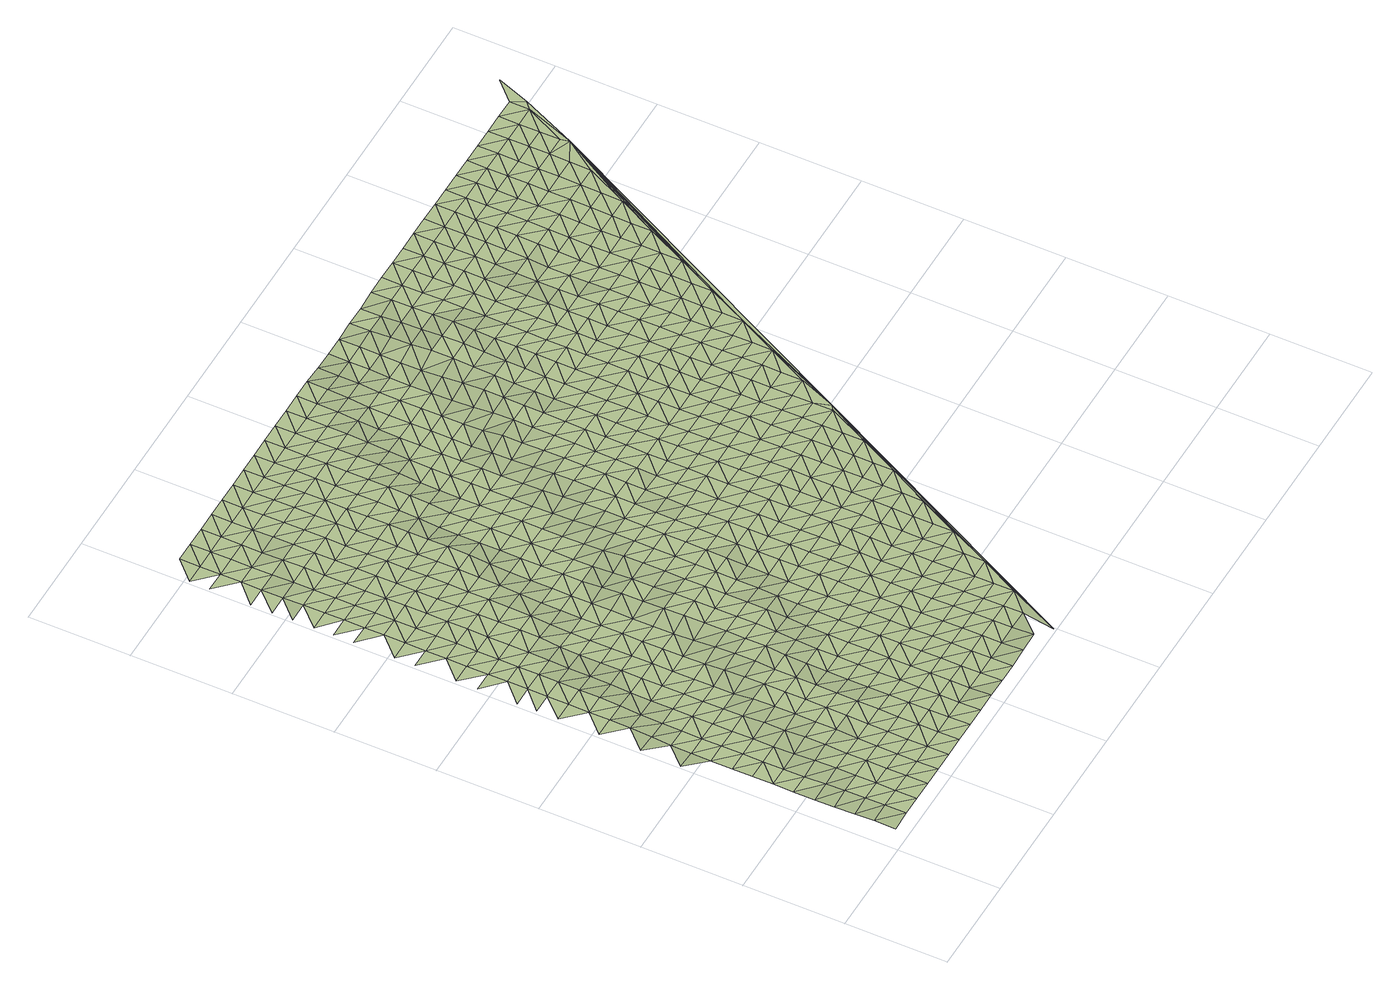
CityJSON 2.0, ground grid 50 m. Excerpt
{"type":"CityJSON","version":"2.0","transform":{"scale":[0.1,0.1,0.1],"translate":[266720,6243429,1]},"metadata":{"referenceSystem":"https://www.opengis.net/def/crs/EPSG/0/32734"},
"CityObjects":{
"terrain1":{"type":"TINRelief","geometry":[{"type":"CompositeSurface","lod":"1","boundaries":[[[0,1,2]],[[3,1,4]],[[4,1,0]],[[5,3,6]],[[4,6,3]],[[7,8,5]],[[9,4,0]],[[6,7,5]],[[10,8,11]],[[12,6,4]],[[7,11,8]],[[12,4,9]],[[13,14,10]],[[15,7,6]],[[11,13,10]],[[12,15,6]],[[16,11,7]],[[17,14,18]],[[13,19,14]],[[9,20,12]],[[7,15,16]],[[21,17,18]],[[18,14,19]],[[22,23,24]],[[25,13,11]],[[26,15,12]],[[11,16,25]],[[22,24,27]],[[21,28,23]],[[12,20,26]],[[19,13,29]],[[28,21,18]],[[29,13,25]],[[16,15,30]],[[24,23,31]],[[32,27,33]],[[15,26,34]],[[31,23,28]],[[16,30,25]],[[35,18,19]],[[32,33,36]],[[29,37,19]],[[30,15,34]],[[24,38,27]],[[26,20,39]],[[18,35,28]],[[35,19,37]],[[38,24,31]],[[25,40,29]],[[33,27,41]],[[42,34,26]],[[40,25,30]],[[43,36,44]],[[45,31,28]],[[41,27,38]],[[39,42,26]],[[46,37,29]],[[43,44,47]],[[45,28,35]],[[33,48,36]],[[30,34,49]],[[29,40,46]],[[50,38,31]],[[33,41,48]],[[42,49,34]],[[45,50,31]],[[51,40,30]],[[36,52,44]],[[35,37,53]],[[54,55,47]],[[37,46,56]],[[42,39,57]],[[36,48,52]],[[49,51,30]],[[41,38,58]],[[53,45,35]],[[53,37,56]],[[59,55,54]],[[50,60,38]],[[46,40,61]],[[44,62,47]],[[41,58,48]],[[49,42,63]],[[51,61,40]],[[38,60,58]],[[62,44,52]],[[64,59,65]],[[57,63,42]],[[66,56,46]],[[67,50,45]],[[45,53,68]],[[69,52,48]],[[70,54,47]],[[71,51,49]],[[61,66,46]],[[47,62,72]],[[50,67,60]],[[48,58,69]],[[73,74,65]],[[45,68,67]],[[71,49,63]],[[53,56,75]],[[47,72,70]],[[76,61,51]],[[77,59,54]],[[66,75,56]],[[62,52,78]],[[60,79,58]],[[80,63,57]],[[69,81,52]],[[51,71,76]],[[82,68,53]],[[83,84,73]],[[77,54,70]],[[60,67,79]],[[72,62,78]],[[85,65,59]],[[78,52,81]],[[75,82,53]],[[58,86,69]],[[66,61,87]],[[61,76,88]],[[67,68,89]],[[71,63,90]],[[91,83,92]],[[86,58,79]],[[59,77,85]],[[80,93,63]],[[94,73,65]],[[72,95,70]],[[61,88,87]],[[82,89,68]],[[96,81,69]],[[97,75,66]],[[71,90,76]],[[98,91,92]],[[95,72,78]],[[90,63,93]],[[83,73,94]],[[79,67,99]],[[69,86,96]],[[94,65,85]],[[75,97,82]],[[70,100,77]],[[66,87,97]],[[89,99,67]],[[88,76,101]],[[100,70,95]],[[102,92,83]],[[103,78,81]],[[104,86,79]],[[93,80,105]],[[81,96,106]],[[107,98,108]],[[90,101,76]],[[77,109,85]],[[83,94,102]],[[99,104,79]],[[89,82,110]],[[106,103,81]],[[82,97,111]],[[109,77,100]],[[96,86,112]],[[92,113,98]],[[114,95,78]],[[115,87,88]],[[101,116,88]],[[117,108,118]],[[85,119,94]],[[120,90,93]],[[102,113,92]],[[104,112,86]],[[82,111,110]],[[105,121,93]],[[95,114,100]],[[87,115,97]],[[122,99,89]],[[88,116,115]],[[78,103,114]],[[117,118,123]],[[119,85,109]],[[124,106,96]],[[108,98,125]],[[120,93,121]],[[126,102,94]],[[127,101,90]],[[99,122,104]],[[112,124,96]],[[113,125,98]],[[89,110,122]],[[111,97,128]],[[126,94,119]],[[129,118,108]],[[101,127,116]],[[109,100,130]],[[100,114,131]],[[132,123,133]],[[90,120,127]],[[128,97,115]],[[103,106,134]],[[135,121,105]],[[124,136,106]],[[125,129,108]],[[102,137,113]],[[112,104,138]],[[102,126,139]],[[100,131,130]],[[104,122,140]],[[141,115,116]],[[103,134,114]],[[142,119,109]],[[111,143,110]],[[144,133,145]],[[134,106,136]],[[111,128,146]],[[123,118,147]],[[102,139,137]],[[116,127,141]],[[129,148,118]],[[104,140,138]],[[149,124,112]],[[150,125,113]],[[119,142,126]],[[110,143,122]],[[120,121,151]],[[111,146,143]],[[109,130,142]],[[121,135,152]],[[131,114,153]],[[115,154,128]],[[123,147,133]],[[155,145,156]],[[118,148,147]],[[124,149,136]],[[120,151,127]],[[113,137,150]],[[112,138,149]],[[115,141,154]],[[153,114,134]],[[152,151,121]],[[157,129,125]],[[140,122,158]],[[155,156,159]],[[126,160,139]],[[133,161,145]],[[162,146,128]],[[131,163,130]],[[126,142,164]],[[158,122,143]],[[129,157,148]],[[127,165,141]],[[125,150,157]],[[163,131,153]],[[161,133,147]],[[128,154,162]],[[137,139,160]],[[166,134,136]],[[140,167,138]],[[168,152,135]],[[126,164,160]],[[169,159,170]],[[136,149,171]],[[165,127,151]],[[156,145,172]],[[130,173,142]],[[167,140,158]],[[154,141,174]],[[143,146,175]],[[172,145,161]],[[166,136,171]],[[162,176,146]],[[173,130,163]],[[138,177,149]],[[178,153,134]],[[147,148,179]],[[174,141,165]],[[148,157,180]],[[181,170,182]],[[156,183,159]],[[150,137,184]],[[164,142,185]],[[186,151,152]],[[137,160,187]],[[146,176,175]],[[177,138,167]],[[168,188,152]],[[162,154,189]],[[190,158,143]],[[183,156,172]],[[148,180,179]],[[134,166,178]],[[185,142,173]],[[171,149,191]],[[150,184,157]],[[192,163,153]],[[193,161,147]],[[137,187,184]],[[189,154,174]],[[194,195,182]],[[186,152,188]],[[159,196,170]],[[197,165,151]],[[191,149,177]],[[143,175,190]],[[198,160,164]],[[161,193,172]],[[199,176,162]],[[163,192,173]],[[200,167,158]],[[196,159,183]],[[164,185,201]],[[192,153,178]],[[147,179,193]],[[202,180,157]],[[165,197,174]],[[162,189,199]],[[151,186,197]],[[198,187,160]],[[170,203,182]],[[166,171,204]],[[167,200,177]],[[188,168,205]],[[164,201,198]],[[171,191,206]],[[202,157,184]],[[207,194,208]],[[200,158,190]],[[209,183,172]],[[185,173,210]],[[203,170,196]],[[166,204,178]],[[175,176,211]],[[209,172,193]],[[204,171,206]],[[176,199,212]],[[210,173,192]],[[191,177,213]],[[214,189,174]],[[215,179,180]],[[182,216,194]],[[174,197,217]],[[202,218,180]],[[208,219,220]],[[221,196,183]],[[222,184,187]],[[223,201,185]],[[175,211,190]],[[186,188,224]],[[225,187,198]],[[213,177,200]],[[176,212,211]],[[182,203,216]],[[205,226,188]],[[178,227,192]],[[189,214,199]],[[179,215,193]],[[183,209,221]],[[174,217,214]],[[180,218,215]],[[210,223,185]],[[220,219,228]],[[229,206,191]],[[184,222,202]],[[186,224,197]],[[230,208,194]],[[187,225,222]],[[227,178,204]],[[224,188,226]],[[198,201,231]],[[190,232,200]],[[213,229,191]],[[230,194,216]],[[203,196,233]],[[212,199,234]],[[235,210,192]],[[196,221,236]],[[201,223,231]],[[232,190,211]],[[209,193,237]],[[218,202,238]],[[239,217,197]],[[235,192,227]],[[215,240,193]],[[214,234,199]],[[241,204,206]],[[200,242,213]],[[208,243,219]],[[244,226,205]],[[196,236,233]],[[229,245,206]],[[202,222,238]],[[239,197,224]],[[208,230,246]],[[209,237,221]],[[247,225,198]],[[248,216,203]],[[198,231,249]],[[237,193,240]],[[200,232,242]],[[218,250,215]],[[211,212,251]],[[210,252,223]],[[241,206,245]],[[234,253,212]],[[208,246,243]],[[210,235,254]],[[255,229,213]],[[225,247,222]],[[217,256,214]],[[257,227,204]],[[219,258,228]],[[216,248,230]],[[198,249,247]],[[239,259,217]],[[250,218,238]],[[203,233,248]],[[236,221,260]],[[211,251,232]],[[261,224,226]],[[255,213,242]],[[212,253,251]],[[210,254,252]],[[244,262,226]],[[231,223,263]],[[227,257,235]],[[264,240,215]],[[237,260,221]],[[217,259,256]],[[204,241,257]],[[219,243,258]],[[265,245,229]],[[238,222,266]],[[267,234,214]],[[224,261,239]],[[215,250,264]],[[261,226,262]],[[249,231,263]],[[230,268,246]],[[269,242,232]],[[229,255,265]],[[222,247,266]],[[263,223,252]],[[230,248,270]],[[236,271,233]],[[234,267,253]],[[260,272,236]],[[214,256,267]],[[232,251,269]],[[273,237,240]],[[259,239,274]],[[243,246,268]],[[235,275,254]],[[235,257,276]],[[240,264,277]],[[230,270,268]],[[249,278,247]],[[250,238,279]],[[233,271,248]],[[241,245,280]],[[244,281,262]],[[236,272,271]],[[245,265,282]],[[266,283,238]],[[239,261,274]],[[237,273,260]],[[255,242,284]],[[285,251,253]],[[252,254,275]],[[278,249,263]],[[273,240,277]],[[235,276,275]],[[269,286,242]],[[287,256,259]],[[241,280,257]],[[250,279,264]],[[279,238,283]],[[280,245,282]],[[253,267,285]],[[255,284,265]],[[288,266,247]],[[258,243,289]],[[290,270,248]],[[259,274,287]],[[284,242,286]],[[243,268,291]],[[292,272,260]],[[251,293,269]],[[261,262,294]],[[288,247,278]],[[290,248,271]],[[262,281,295]],[[296,263,252]],[[297,276,257]],[[267,256,298]],[[277,264,299]],[[260,273,292]],[[252,275,300]],[[293,251,285]],[[243,291,289]],[[282,265,301]],[[261,294,274]],[[298,256,287]],[[297,257,280]],[[279,299,264]],[[294,262,295]],[[266,302,283]],[[268,270,303]],[[304,286,269]],[[284,301,265]],[[296,252,300]],[[266,288,305]],[[290,306,270]],[[307,278,263]],[[271,272,308]],[[277,309,273]],[[267,310,285]],[[272,292,311]],[[269,293,304]],[[274,312,287]],[[303,291,268]],[[275,276,313]],[[266,305,302]],[[297,314,276]],[[299,309,277]],[[298,310,267]],[[270,306,303]],[[278,307,288]],[[315,279,283]],[[271,308,290]],[[316,280,282]],[[317,295,281]],[[263,296,307]],[[272,311,308]],[[301,318,282]],[[312,274,294]],[[273,319,292]],[[320,284,286]],[[321,293,285]],[[313,300,275]],[[276,314,313]],[[286,304,322]],[[298,287,323]],[[280,316,297]],[[309,319,273]],[[315,283,302]],[[316,282,318]],[[310,321,285]],[[284,320,301]],[[289,291,324]],[[325,299,279]],[[306,290,326]],[[323,287,312]],[[320,286,322]],[[327,291,303]],[[311,292,328]],[[288,329,305]],[[304,293,330]],[[294,295,331]],[[288,307,332]],[[290,308,326]],[[333,295,317]],[[296,300,334]],[[314,297,335]],[[299,325,309]],[[319,328,292]],[[279,315,325]],[[321,330,293]],[[336,300,313]],[[291,327,324]],[[337,318,301]],[[302,305,329]],[[338,310,298]],[[312,294,331]],[[303,306,339]],[[288,332,329]],[[298,323,340]],[[297,316,335]],[[331,295,333]],[[296,334,307]],[[341,322,304]],[[301,320,337]],[[334,300,336]],[[306,326,339]],[[308,311,342]],[[310,338,321]],[[313,314,343]],[[328,344,311]],[[298,340,338]],[[330,341,304]],[[319,309,345]],[[312,346,323]],[[314,335,343]],[[309,325,347]],[[348,332,307]],[[315,302,349]],[[308,342,326]],[[316,318,350]],[[320,322,351]],[[352,327,303]],[[311,344,342]],[[302,329,353]],[[318,337,354]],[[331,346,312]],[[303,339,355]],[[356,330,321]],[[357,333,317]],[[348,307,334]],[[309,347,345]],[[341,351,322]],[[358,328,319]],[[340,323,359]],[[316,350,335]],[[315,349,325]],[[360,336,313]],[[349,302,353]],[[350,318,354]],[[356,321,338]],[[303,355,352]],[[313,343,361]],[[337,320,362]],[[324,327,363]],[[326,364,339]],[[346,359,323]],[[328,358,344]],[[329,332,365]],[[366,341,330]],[[367,331,333]],[[319,345,358]],[[348,368,332]],[[351,362,320]],[[342,364,326]],[[313,361,360]],[[369,334,336]],[[335,370,343]],[[371,347,325]],[[356,366,330]],[[327,352,363]],[[372,354,337]],[[365,353,329]],[[338,340,373]],[[331,367,346]],[[355,339,374]],[[332,368,365]],[[359,375,340]],[[370,335,350]],[[371,325,349]],[[367,333,357]],[[334,369,348]],[[362,372,337]],[[369,336,360]],[[364,374,339]],[[342,344,376]],[[373,356,338]],[[361,343,377]],[[341,378,351]],[[344,358,379]],[[340,375,373]],[[366,380,341]],[[381,345,347]],[[382,359,346]],[[355,383,352]],[[371,384,347]],[[377,343,370]],[[368,348,385]],[[386,349,353]],[[387,350,354]],[[378,362,351]],[[344,379,376]],[[372,388,354]],[[389,353,365]],[[382,346,367]],[[374,383,355]],[[357,390,391]],[[341,380,378]],[[345,381,358]],[[392,364,342]],[[361,393,360]],[[348,369,385]],[[347,384,381]],[[394,375,359]],[[349,386,371]],[[395,366,356]],[[386,353,389]],[[387,354,388]],[[356,373,396]],[[393,361,377]],[[365,368,397]],[[398,370,350]],[[363,352,399]],[[364,392,374]],[[382,394,359]],[[342,376,392]],[[383,400,352]],[[379,358,401]],[[372,362,402]],[[360,403,369]],[[366,395,380]],[[367,357,391]],[[368,385,397]],[[362,378,404]],[[356,396,395]],[[370,398,377]],[[375,405,373]],[[384,371,406]],[[401,358,381]],[[350,387,398]],[[403,360,393]],[[352,400,399]],[[391,382,367]],[[407,383,374]],[[362,404,402]],[[394,405,375]],[[371,386,406]],[[369,408,385]],[[409,376,379]],[[372,410,388]],[[411,389,365]],[[378,380,412]],[[365,397,413]],[[407,374,392]],[[414,381,384]],[[415,396,373]],[[409,379,401]],[[408,369,403]],[[412,380,395]],[[386,389,411]],[[394,382,416]],[[417,400,383]],[[393,377,418]],[[372,402,410]],[[365,413,411]],[[377,398,419]],[[384,406,414]],[[405,415,373]],[[385,420,397]],[[376,421,392]],[[391,390,422]],[[387,388,423]],[[424,404,378]],[[391,416,382]],[[383,407,417]],[[395,396,425]],[[393,418,403]],[[420,385,408]],[[409,421,376]],[[377,419,418]],[[378,412,424]],[[426,401,381]],[[427,405,394]],[[387,423,398]],[[406,386,428]],[[381,414,429]],[[423,388,410]],[[415,425,396]],[[413,397,430]],[[400,431,399]],[[416,427,394]],[[386,411,428]],[[400,417,432]],[[404,433,402]],[[434,408,403]],[[407,392,435]],[[381,429,426]],[[430,397,420]],[[424,436,404]],[[421,437,392]],[[438,409,401]],[[419,398,439]],[[440,415,405]],[[414,406,441]],[[412,395,442]],[[425,443,395]],[[434,403,418]],[[400,432,431]],[[410,402,433]],[[413,444,411]],[[407,435,417]],[[404,436,433]],[[427,440,405]],[[439,398,423]],[[428,441,406]],[[435,392,437]],[[409,438,421]],[[445,420,408]],[[442,424,412]],[[438,401,426]],[[413,430,444]],[[442,395,443]],[[446,429,414]],[[422,416,391]],[[419,447,418]],[[434,445,408]],[[428,411,448]],[[415,449,425]],[[432,417,450]],[[447,419,439]],[[441,446,414]],[[440,451,415]],[[452,430,420]],[[416,422,427]],[[453,437,421]],[[454,423,410]],[[455,436,424]],[[410,433,456]],[[448,411,444]],[[435,450,417]],[[426,429,457]],[[449,443,425]],[[418,458,434]],[[420,445,452]],[[421,438,453]],[[415,451,449]],[[455,424,442]],[[459,441,428]],[[446,457,429]],[[454,410,456]],[[458,418,447]],[[460,433,436]],[[461,440,427]],[[462,444,430]],[[463,439,423]],[[431,432,464]],[[428,448,459]],[[450,465,432]],[[438,426,466]],[[467,445,434]],[[468,435,437]],[[430,452,462]],[[460,436,455]],[[437,453,469]],[[447,439,463]],[[440,461,451]],[[470,442,443]],[[457,466,426]],[[427,422,461]],[[423,454,463]],[[443,449,471]],[[434,458,467]],[[432,465,464]],[[472,456,433]],[[446,441,473]],[[435,468,450]],[[441,459,474]],[[468,437,469]],[[453,438,475]],[[448,444,476]],[[472,433,460]],[[444,462,477]],[[470,443,471]],[[452,445,478]],[[449,451,479]],[[480,458,447]],[[481,455,442]],[[466,475,438]],[[445,467,482]],[[441,474,473]],[[446,483,457]],[[448,476,459]],[[484,465,450]],[[444,477,476]],[[463,480,447]],[[451,461,479]],[[452,478,462]],[[485,469,453]],[[454,456,486]],[[482,478,445]],[[472,487,456]],[[450,468,484]],[[481,442,470]],[[488,460,455]],[[489,471,449]],[[467,458,490]],[[475,485,453]],[[446,473,483]],[[491,466,457]],[[454,486,463]],[[474,459,492]],[[486,456,487]],[[449,479,489]],[[480,490,458]],[[460,488,472]],[[477,462,493]],[[465,494,464]],[[468,469,495]],[[476,492,459]],[[488,455,481]],[[465,484,496]],[[497,482,467]],[[422,498,461]],[[457,483,491]],[[478,493,462]],[[485,495,469]],[[499,475,466]],[[500,480,463]],[[470,471,501]],[[489,502,471]],[[490,497,467]],[[465,496,494]],[[487,472,503]],[[474,504,473]],[[479,461,498]],[[484,468,505]],[[500,463,486]],[[492,506,474]],[[475,499,485]],[[507,476,477]],[[470,501,481]],[[466,491,499]],[[472,488,503]],[[493,508,477]],[[501,471,502]],[[495,505,468]],[[509,478,482]],[[483,473,504]],[[498,489,479]],[[480,510,490]],[[497,511,482]],[[474,506,504]],[[476,507,492]],[[512,496,484]],[[477,508,507]],[[510,480,500]],[[513,495,485]],[[486,487,514]],[[481,515,488]],[[509,482,511]],[[487,503,516]],[[505,512,484]],[[517,493,478]],[[518,497,490]],[[513,485,499]],[[515,481,501]],[[491,483,519]],[[500,486,514]],[[520,506,492]],[[521,502,489]],[[483,504,522]],[[514,487,516]],[[489,498,523]],[[518,490,510]],[[488,524,503]],[[493,517,508]],[[525,422,390]],[[494,496,526]],[[495,527,505]],[[478,509,517]],[[492,507,520]],[[512,528,496]],[[422,529,498]],[[491,519,499]],[[530,511,497]],[[483,522,519]],[[524,488,515]],[[489,523,521]],[[527,495,513]],[[500,531,510]],[[532,501,502]],[[497,518,530]],[[496,528,526]],[[516,503,533]],[[507,508,534]],[[506,535,504]],[[536,512,505]],[[514,531,500]],[[506,520,537]],[[533,503,524]],[[517,534,508]],[[532,502,521]],[[536,505,527]],[[509,511,538]],[[539,513,499]],[[535,522,504]],[[540,515,501]],[[519,541,499]],[[511,530,542]],[[506,537,535]],[[520,507,543]],[[544,528,512]],[[518,510,545]],[[531,546,510]],[[509,538,517]],[[547,514,516]],[[513,539,527]],[[515,540,524]],[[523,498,529]],[[538,511,542]],[[539,499,541]],[[548,516,533]],[[534,543,507]],[[512,536,544]],[[501,532,540]],[[518,545,530]],[[545,510,546]],[[549,519,522]],[[514,547,531]],[[550,537,520]],[[529,521,523]],[[551,522,535]],[[547,516,548]],[[552,534,517]],[[528,553,526]],[[543,550,520]],[[528,544,554]],[[555,533,524]],[[542,530,556]],[[536,527,557]],[[522,551,549]],[[552,517,538]],[[524,540,558]],[[539,559,527]],[[560,541,519]],[[561,546,531]],[[532,521,562]],[[545,556,530]],[[528,554,553]],[[534,563,543]],[[535,537,564]],[[536,557,544]],[[524,558,555]],[[531,547,561]],[[550,565,537]],[[557,527,559]],[[566,548,533]],[[532,562,540]],[[519,549,560]],[[563,534,552]],[[562,521,529]],[[538,542,567]],[[539,541,568]],[[556,569,542]],[[537,565,564]],[[570,551,535]],[[571,550,543]],[[572,545,546]],[[554,544,573]],[[533,555,566]],[[546,561,574]],[[552,538,567]],[[568,559,539]],[[547,548,575]],[[576,558,540]],[[567,542,569]],[[568,541,560]],[[571,543,563]],[[557,573,544]],[[545,572,556]],[[535,564,570]],[[572,546,574]],[[576,540,562]],[[577,549,551]],[[547,575,561]],[[578,565,550]],[[575,548,566]],[[552,579,563]],[[553,554,580]],[[550,571,578]],[[573,581,554]],[[555,558,582]],[[583,569,556]],[[584,557,559]],[[551,570,577]],[[567,579,552]],[[585,558,576]],[[586,559,568]],[[587,560,549]],[[574,561,588]],[[556,572,583]],[[554,581,580]],[[555,582,566]],[[422,525,529]],[[565,589,564]],[[590,562,529]],[[557,584,573]],[[558,585,582]],[[575,588,561]],[[565,578,591]],[[584,559,586]],[[571,563,592]],[[549,577,587]],[[579,593,563]],[[594,567,569]],[[595,568,560]],[[564,589,570]],[[574,596,572]],[[562,590,576]],[[569,583,597]],[[565,591,589]],[[571,592,578]],[[598,581,573]],[[592,563,593]],[[588,596,574]],[[567,594,579]],[[599,575,566]],[[594,569,597]],[[587,595,560]],[[582,600,566]],[[573,584,598]],[[570,601,577]],[[602,585,576]],[[603,586,568]],[[572,604,583]],[[575,599,588]],[[591,578,605]],[[589,601,570]],[[599,566,600]],[[596,604,572]],[[606,593,579]],[[607,580,581]],[[584,586,603]],[[592,605,578]],[[568,595,603]],[[576,590,602]],[[581,598,608]],[[577,609,587]],[[610,582,585]],[[597,583,611]],[[579,594,606]],[[612,596,588]],[[601,609,577]],[[604,611,583]],[[581,608,607]],[[589,591,613]],[[598,584,614]],[[585,602,610]],[[612,588,599]],[[605,615,591]],[[597,616,594]],[[617,592,593]],[[618,600,582]],[[593,606,619]],[[614,584,603]],[[595,587,620]],[[621,604,596]],[[609,622,587]],[[611,616,597]],[[591,615,613]],[[589,623,601]],[[592,617,605]],[[624,608,598]],[[582,610,618]],[[617,593,619]],[[612,621,596]],[[594,625,606]],[[595,620,603]],[[599,600,626]],[[620,587,622]],[[614,624,598]],[[627,611,604]],[[616,625,594]],[[589,613,623]],[[609,601,628]],[[590,629,602]],[[630,615,605]],[[626,612,599]],[[590,529,525]],[[631,607,608]],[[626,600,618]],[[604,621,627]],[[619,606,632]],[[614,603,633]],[[605,617,630]],[[608,624,631]],[[629,610,602]],[[634,616,611]],[[601,623,628]],[[625,632,606]],[[633,603,620]],[[609,635,622]],[[636,621,612]],[[611,627,634]],[[619,637,617]],[[615,638,613]],[[639,624,614]],[[612,626,636]],[[615,630,640]],[[607,631,641]],[[625,616,642]],[[643,618,610]],[[609,628,635]],[[632,637,619]],[[639,614,633]],[[644,620,622]],[[623,613,638]],[[642,616,634]],[[615,640,638]],[[617,645,630]],[[627,621,646]],[[610,629,643]],[[621,636,647]],[[626,618,648]],[[631,624,649]],[[644,622,635]],[[637,645,617]],[[650,624,639]],[[632,625,651]],[[652,633,620]],[[627,646,634]],[[642,653,625]],[[646,621,647]],[[623,654,628]],[[626,648,636]],[[640,630,655]],[[631,649,641]],[[623,638,656]],[[648,618,643]],[[649,624,650]],[[525,629,590]],[[625,653,651]],[[645,655,630]],[[620,644,652]],[[635,628,654]],[[657,637,632]],[[634,658,642]],[[659,639,633]],[[623,656,654]],[[647,636,660]],[[658,634,646]],[[637,657,645]],[[640,661,638]],[[632,651,657]],[[648,660,636]],[[655,662,640]],[[652,659,633]],[[649,663,641]],[[664,653,642]],[[665,650,639]],[[644,635,666]],[[629,667,643]],[[661,656,638]],[[647,668,646]],[[635,654,669]],[[642,658,664]],[[640,662,661]],[[670,655,645]],[[660,668,647]],[[639,659,665]],[[644,666,652]],[[667,648,643]],[[671,649,650]],[[666,635,669]],[[670,645,657]],[[653,672,651]],[[658,646,673]],[[653,664,674]],[[675,654,656]],[[648,667,660]],[[676,662,655]],[[677,656,661]],[[671,650,665]],[[668,673,646]],[[651,672,657]],[[678,663,649]],[[653,674,672]],[[667,629,525]],[[655,670,676]],[[675,669,654]],[[658,679,664]],[[659,652,680]],[[656,677,675]],[[666,681,652]],[[682,668,660]],[[673,679,658]],[[649,671,678]],[[661,662,683]],[[659,680,665]],[[682,660,667]],[[662,676,684]],[[680,652,681]],[[674,664,685]],[[670,657,686]],[[672,687,657]],[[688,666,669]],[[689,673,668]],[[690,669,675]],[[679,685,664]],[[662,684,683]],[[691,677,661]],[[670,686,676]],[[686,657,687]],[[682,689,668]],[[525,682,667]],[[671,665,692]],[[688,669,690]],[[680,693,665]],[[672,674,694]],[[695,681,666]],[[685,696,674]],[[661,683,691]],[[677,697,675]],[[684,676,698]],[[699,679,673]],[[671,692,678]],[[692,665,693]],[[689,700,673]],[[674,696,694]],[[686,698,676]],[[666,688,695]],[[701,687,672]],[[702,680,681]],[[677,691,697]],[[673,700,699]],[[703,690,675]],[[704,685,679]],[[705,682,525]],[[689,682,705]],[[683,684,706]],[[672,694,701]],[[698,707,684]],[[708,678,692]],[[702,681,695]],[[685,704,696]],[[709,686,687]],[[710,693,680]],[[675,697,703]],[[679,699,704]],[[711,688,690]],[[683,706,691]],[[705,700,689]],[[684,707,706]],[[686,709,698]],[[709,687,701]],[[680,702,710]],[[692,693,712]],[[711,690,703]],[[691,713,697]],[[694,696,714]],[[715,695,688]],[[696,704,716]],[[717,707,698]],[[699,700,718]],[[708,692,712]],[[706,713,691]],[[712,693,710]],[[700,705,719]],[[696,716,714]],[[698,709,717]],[[688,711,715]],[[703,697,720]],[[721,701,694]],[[699,718,704]],[[722,702,695]],[[700,719,718]],[[525,723,705]],[[720,697,713]],[[709,701,721]],[[706,707,724]],[[694,714,721]],[[707,717,725]],[[712,726,708]],[[722,695,715]],[[727,716,704]],[[703,728,711]],[[729,710,702]],[[706,724,713]],[[720,728,703]],[[727,704,718]],[[707,725,724]],[[717,709,730]],[[702,722,729]],[[715,711,731]],[[719,705,723]],[[732,712,710]],[[730,709,721]],[[720,713,733]],[[734,714,716]],[[727,735,716]],[[728,731,711]],[[736,725,717]],[[723,718,719]],[[712,732,726]],[[733,713,724]],[[729,732,710]],[[714,734,721]],[[722,715,737]],[[716,735,734]],[[730,736,717]],[[738,728,720]],[[718,723,727]],[[731,737,715]],[[738,720,733]],[[739,723,525]],[[730,721,740]],[[724,725,741]],[[729,722,742]],[[736,743,725]],[[726,732,744]],[[735,727,745]],[[746,731,728]],[[740,721,734]],[[737,742,722]],[[728,738,746]],[[727,723,745]],[[725,743,741]],[[747,733,724]],[[748,734,735]],[[730,749,736]],[[732,729,750]],[[730,740,751]],[[742,752,729]],[[731,753,737]],[[735,745,748]],[[731,746,754]],[[724,741,747]],[[738,733,755]],[[749,743,736]],[[732,750,744]],[[730,751,749]],[[750,729,752]],[[740,734,756]],[[753,742,737]],[[731,754,753]],[[738,755,746]],[[747,755,733]],[[756,734,748]],[[723,739,745]],[[757,751,740]],[[758,741,743]],[[759,752,742]],[[743,749,760]],[[761,744,750]],[[754,746,762]],[[756,757,740]],[[759,742,753]],[[748,745,739]],[[741,758,747]],[[755,762,746]],[[743,760,758]],[[749,751,763]],[[739,756,748]],[[764,750,752]],[[751,757,763]],[[765,752,759]],[[753,754,766]],[[762,767,754]],[[768,755,747]],[[769,760,749]],[[758,770,747]],[[764,752,765]],[[771,761,750]],[[749,763,769]],[[754,767,766]],[[772,757,756]],[[773,759,753]],[[768,747,770]],[[756,739,774]],[[775,762,755]],[[760,776,758]],[[750,764,771]],[[756,774,772]],[[760,769,776]],[[766,773,753]],[[762,775,767]],[[763,757,777]],[[778,765,759]],[[755,768,775]],[[779,770,758]],[[777,769,763]],[[777,757,772]],[[758,776,779]],[[759,773,778]],[[767,780,766]],[[764,765,781]],[[780,767,775]],[[782,768,770]],[[774,739,783]],[[764,781,771]],[[770,779,784]],[[781,765,778]],[[776,769,785]],[[786,769,777]],[[768,782,775]],[[783,772,774]],[[773,766,787]],[[782,770,784]],[[780,788,766]],[[776,785,779]],[[785,769,786]],[[773,787,778]],[[789,771,781]],[[787,766,788]],[[790,777,772]],[[780,775,791]],[[784,779,792]],[[782,793,775]],[[790,772,783]],[[792,779,785]],[[794,786,777]],[[791,788,780]],[[795,781,778]],[[791,775,793]],[[787,796,778]],[[784,797,782]],[[794,777,790]],[[797,784,792]],[[795,778,796]],[[798,739,525]],[[799,785,786]],[[800,789,781]],[[793,782,801]],[[802,787,788]],[[803,788,791]],[[801,782,797]],[[799,786,794]],[[781,795,800]],[[804,792,785]],[[802,788,803]],[[805,796,787]],[[806,791,793]],[[792,804,797]],[[790,783,807]],[[808,793,801]],[[785,799,804]],[[787,802,805]],[[807,794,790]],[[795,796,809]],[[806,793,808]],[[810,803,791]],[[811,801,797]],[[795,809,800]],[[797,804,812]],[[809,796,805]],[[799,794,813]],[[791,806,810]],[[814,802,803]],[[797,812,811]],[[815,808,801]],[[799,813,804]],[[813,794,807]],[[816,800,809]],[[814,803,810]],[[817,805,802]],[[801,811,815]],[[818,806,808]],[[819,812,804]],[[819,804,813]],[[802,814,817]],[[806,818,810]],[[820,809,805]],[[818,808,815]],[[811,812,821]],[[822,812,819]],[[820,805,817]],[[739,798,783]],[[823,816,809]],[[810,824,814]],[[811,821,815]],[[825,813,807]],[[812,822,821]],[[824,810,818]],[[809,820,823]],[[813,825,819]],[[817,814,826]],[[824,826,814]],[[818,815,827]],[[821,828,815]],[[829,822,819]],[[827,824,818]],[[820,817,830]],[[827,815,828]],[[826,831,817]],[[819,825,829]],[[832,821,822]],[[820,830,823]],[[830,817,831]],[[824,833,826]],[[783,798,807]],[[822,829,832]],[[833,824,827]],[[834,828,821]],[[835,831,826]],[[836,823,830]],[[821,832,834]],[[835,826,833]],[[837,827,828]],[[825,838,829]],[[827,837,833]],[[839,830,831]],[[837,828,834]],[[840,831,835]],[[838,832,829]],[[830,839,836]],[[839,831,840]],[[841,835,833]],[[798,825,807]],[[837,842,833]],[[843,834,832]],[[836,839,844]],[[833,842,841]],[[845,840,835]],[[832,838,843]],[[837,834,846]],[[835,841,845]],[[846,842,837]],[[839,840,847]],[[846,834,843]],[[839,847,844]],[[847,840,845]],[[841,842,848]],[[849,842,846]],[[825,798,838]],[[838,850,843]],[[841,848,845]],[[851,844,847]],[[842,849,848]],[[850,846,843]],[[852,847,845]],[[848,853,845]],[[854,849,846]],[[847,852,851]],[[852,845,853]],[[854,846,850]],[[855,848,849]],[[850,838,798]],[[851,852,856]],[[855,849,854]],[[857,853,848]],[[848,855,857]],[[852,853,858]],[[798,854,850]],[[858,856,852]],[[858,853,857]],[[798,855,854]],[[856,858,859]],[[860,857,855]],[[861,855,798]],[[855,861,860]],[[858,857,862]],[[858,862,859]],[[862,857,860]],[[863,859,862]],[[861,798,864]],[[860,861,864]],[[862,860,864]],[[863,862,864]],[[865,864,798]],[[864,866,863]],[[864,865,866]],[[866,865,867]]]}]}
},
"vertices":[
[202,65,19],[102,170,14],[102,65,11],[102,265,9],[202,170,19],[102,365,5],[202,265,18],[202,365,15],[102,460,4],[302,65,19],[102,565,4],[202,460,10],[302,170,18],[202,565,6],[102,665,4],[302,265,19],[302,365,19],[102,765,4],[202,765,4],[202,665,4],[403,65,18],[102,865,4],[2,1065,14],[102,970,4],[102,1065,5],[302,460,18],[403,170,17],[102,1165,7],[202,865,4],[302,565,15],[403,365,17],[202,970,4],[2,1260,21],[102,1260,14],[403,265,17],[302,765,5],[102,1365,21],[302,665,9],[202,1065,4],[503,65,16],[403,460,18],[202,1165,4],[503,170,15],[2,1465,22],[102,1465,22],[302,865,5],[403,565,22],[102,1565,22],[202,1260,5],[503,265,15],[302,970,4],[503,365,16],[202,1365,10],[403,765,15],[102,1665,23],[2,1665,23],[403,665,21],[603,65,15],[302,1165,4],[102,1770,23],[302,1065,4],[503,460,18],[202,1465,18],[603,170,14],[2,1770,23],[102,1865,23],[503,565,23],[403,970,8],[403,865,15],[302,1260,4],[202,1665,22],[603,265,14],[202,1565,22],[102,1965,23],[2,1865,23],[503,665,24],[603,365,15],[202,1770,22],[302,1465,6],[403,1065,4],[703,65,17],[302,1365,4],[503,765,24],[102,2060,22],[2,2060,23],[202,1865,22],[403,1165,5],[603,565,21],[603,460,18],[503,865,24],[703,265,15],[2,2165,23],[102,2165,22],[703,170,15],[202,1965,22],[302,1565,10],[403,1260,4],[603,665,22],[102,2265,23],[503,970,21],[302,1665,14],[703,365,15],[202,2060,22],[403,1465,5],[503,1065,8],[803,65,19],[403,1365,4],[2,2365,23],[102,2365,23],[302,1770,14],[603,865,24],[603,765,24],[503,1165,5],[202,2165,22],[403,1565,5],[703,565,19],[703,460,18],[2,2465,23],[102,2465,23],[302,1865,18],[803,265,15],[803,170,15],[603,970,24],[102,2570,23],[503,1260,5],[202,2265,23],[302,1965,21],[803,365,14],[703,665,20],[202,2365,23],[403,1770,5],[403,1665,5],[2,2665,23],[102,2665,23],[503,1465,5],[903,65,18],[503,1365,4],[302,2165,22],[603,1165,15],[302,2060,21],[603,1065,22],[803,460,15],[403,1865,8],[703,865,21],[2,2765,22],[102,2765,23],[703,765,21],[202,2570,23],[202,2465,22],[603,1260,8],[302,2265,22],[903,265,15],[903,170,15],[503,1565,4],[803,565,13],[2,2860,21],[102,2860,23],[302,2365,23],[703,970,22],[102,2965,22],[403,2060,21],[202,2665,23],[803,665,13],[503,1665,4],[403,1965,20],[903,365,14],[603,1465,4],[703,1065,28],[1003,65,18],[2,2965,19],[102,3065,18],[603,1365,5],[202,2765,23],[503,1770,4],[903,460,15],[803,865,16],[803,765,16],[703,1165,26],[603,1565,3],[302,2570,23],[302,2465,23],[2,3065,16],[102,3170,16],[202,2860,23],[403,2265,21],[503,1865,4],[1003,265,13],[403,2165,21],[1003,170,13],[903,565,13],[803,970,21],[703,1260,22],[603,1665,5],[302,2665,23],[102,3270,18],[2,3170,17],[202,2965,24],[1003,365,12],[503,2060,17],[903,665,13],[803,1065,29],[503,1965,10],[403,2365,22],[202,3065,23],[703,1465,6],[1104,65,15],[703,1365,13],[2,3370,19],[102,3370,19],[302,2765,22],[603,1770,5],[903,865,16],[903,765,16],[803,1165,30],[1003,565,11],[403,2570,22],[202,3170,18],[1003,460,11],[403,2465,22],[102,3470,18],[2,3470,18],[302,2860,23],[503,2265,21],[603,1865,4],[1104,265,12],[503,2165,21],[1104,170,13],[703,1565,4],[102,3570,18],[803,1260,30],[202,3270,17],[603,1965,4],[903,970,21],[302,3065,24],[1003,665,12],[703,1665,5],[302,2965,23],[403,2765,22],[503,2365,21],[1104,365,12],[403,2665,22],[803,1465,29],[903,1065,29],[202,3470,19],[1204,65,15],[803,1365,29],[202,3370,19],[603,2165,13],[302,3170,22],[603,2060,6],[503,2465,22],[1003,865,13],[703,1865,4],[1003,765,13],[703,1770,5],[903,1165,30],[1104,565,10],[803,1565,26],[202,3570,19],[1104,460,11],[403,2860,22],[1204,265,14],[1204,170,15],[703,1965,4],[503,2570,22],[903,1260,30],[603,2265,19],[1104,665,11],[302,3370,18],[1003,970,15],[302,3270,17],[403,3065,23],[403,2965,23],[503,2765,22],[1204,365,14],[803,1770,20],[803,1665,20],[503,2665,22],[703,2060,4],[603,2465,21],[903,1465,29],[1304,65,23],[903,1365,29],[603,2365,21],[1003,1165,26],[1104,765,12],[1003,1065,23],[1204,460,12],[703,2165,4],[302,3570,20],[403,3170,24],[302,3470,20],[503,2860,22],[1104,865,12],[1304,265,17],[1304,170,17],[803,1965,3],[903,1565,26],[1204,565,11],[603,2570,21],[803,1865,12],[1003,1260,27],[703,2365,13],[403,3370,18],[1104,970,14],[703,2265,6],[403,3270,22],[803,2060,3],[503,3065,22],[603,2665,21],[1204,665,11],[503,2965,22],[1304,365,16],[903,1770,20],[903,1665,20],[703,2465,19],[1003,1465,26],[1404,65,27],[1003,1365,27],[603,2765,22],[1104,1165,17],[1204,765,13],[1104,1065,15],[1304,460,15],[403,3570,19],[703,2570,22],[503,3170,23],[403,3470,19],[603,2860,22],[803,2265,3],[1204,865,13],[1404,265,18],[803,2165,4],[1404,170,20],[903,1965,3],[1003,1565,26],[903,1865,12],[1104,1260,21],[1304,665,11],[503,3270,23],[1304,565,13],[1204,970,16],[603,3065,22],[1003,1665,26],[603,2965,22],[703,2765,21],[1404,365,17],[703,2665,22],[903,2060,3],[803,2465,3],[1104,1465,24],[1204,1065,15],[503,3470,18],[803,2365,3],[1104,1365,23],[503,3370,21],[1304,765,12],[1504,170,21],[703,2860,21],[1404,460,15],[1003,1865,25],[1003,1770,26],[1204,1165,15],[503,3570,18],[603,3170,22],[903,2265,3],[1304,865,12],[1504,265,18],[903,2165,4],[1003,1965,12],[1104,1565,24],[803,2570,3],[1204,1260,15],[1404,665,12],[603,3270,22],[1404,565,13],[703,3065,21],[1104,1665,25],[1304,1065,16],[703,2965,21],[1304,970,16],[803,2765,13],[1504,365,17],[603,3370,22],[803,2665,3],[1003,2060,6],[903,2465,3],[1204,1465,20],[1204,1365,17],[903,2365,3],[1472,4,28],[1604,265,18],[703,3170,22],[1104,1770,25],[1504,460,16],[1404,865,13],[1404,765,13],[1003,2165,4],[1204,1565,21],[603,3570,21],[603,3470,21],[803,2860,17],[1304,1260,16],[1104,1865,25],[1304,1165,17],[1504,565,14],[903,2570,3],[703,3270,22],[1104,1965,25],[803,2965,20],[1304,1365,15],[1003,2365,3],[1404,970,15],[1003,2265,3],[903,2665,3],[1504,665,12],[1604,365,17],[703,3370,22],[1204,1770,22],[1204,1665,22],[1104,2060,20],[803,3065,20],[1704,460,17],[1304,1465,15],[1404,1065,17],[1504,765,13],[903,2860,17],[1604,460,16],[1003,2465,3],[903,2765,13],[1104,2165,10],[703,3570,22],[703,3470,22],[1404,1260,16],[1204,1865,23],[803,3270,21],[1404,1165,17],[803,3170,20],[903,2965,20],[1304,1565,17],[1604,565,14],[1003,2570,2],[1504,970,15],[1504,865,13],[1104,2265,5],[1204,1965,26],[1003,2665,2],[1304,1665,19],[1104,2365,3],[1604,765,13],[803,3370,21],[1604,665,13],[1204,2060,27],[903,3065,20],[1404,1465,15],[1504,1065,18],[1404,1365,16],[1003,2765,3],[1304,1770,19],[1104,2465,3],[1504,1165,17],[1704,565,17],[1204,2165,25],[1404,1565,15],[803,3570,22],[803,3470,22],[1003,2860,6],[1304,1865,21],[903,3270,21],[903,3170,20],[1604,970,16],[1604,865,13],[1504,1260,17],[1104,2665,2],[1104,2570,2],[1003,2965,15],[1204,2365,10],[1204,2265,18],[1304,2060,25],[1704,665,16],[1404,1665,15],[1604,1065,19],[1304,1965,24],[1104,2765,2],[903,3370,21],[1003,3065,21],[1504,1465,16],[1504,1365,16],[1604,1165,18],[1704,765,14],[1404,1770,15],[1104,2860,3],[1204,2465,5],[1304,2165,27],[903,3570,22],[1003,3170,21],[903,3470,22],[1404,1865,17],[1804,665,16],[1104,2965,4],[1504,1565,17],[1704,970,15],[1704,865,14],[1604,1260,17],[1204,2665,2],[1003,3270,20],[1204,2570,2],[1304,2365,25],[1304,2265,28],[1404,2060,23],[1504,1665,17],[1404,1965,21],[1003,3370,20],[1104,3065,9],[1604,1465,17],[1704,1065,18],[1604,1365,17],[1404,2165,25],[1504,1770,17],[1204,2860,2],[1304,2465,18],[1804,865,14],[1204,2765,2],[1804,765,14],[1704,1165,19],[2230,1482,18],[1003,3570,21],[1104,3170,16],[1003,3470,21],[1905,865,15],[1504,1865,16],[1604,1565,17],[1804,970,15],[1704,1260,19],[1404,2265,27],[1304,2665,9],[1104,3270,20],[1304,2570,9],[1504,2060,20],[1204,3065,3],[1804,1065,18],[1204,2965,3],[1504,1965,17],[1404,2365,29],[1104,3370,21],[1604,1770,18],[1604,1665,18],[1704,1465,18],[1704,1365,19],[1304,2860,2],[1404,2465,29],[1304,2765,2],[1504,2165,23],[1104,3570,21],[1104,3470,21],[1804,1260,19],[1604,1865,17],[1204,3270,9],[1804,1165,19],[1204,3170,4],[1304,2965,3],[1704,1565,17],[1905,970,16],[1504,2265,25],[1404,2665,25],[1404,2570,25],[1804,1365,19],[1604,2060,17],[1304,3065,2],[1604,1965,16],[1404,2765,8],[1504,2365,27],[1704,1770,17],[1204,3370,19],[1704,1665,17],[1804,1465,18],[1905,1065,19],[1404,2860,3],[1504,2465,29],[1604,2165,20],[1204,3570,22],[1204,3470,22],[1905,1260,19],[1704,1865,18],[1304,3270,4],[1905,1165,19],[1304,3170,2],[1404,2965,2],[1804,1565,17],[1504,2665,30],[2005,1065,19],[1504,2570,30],[1604,2365,24],[1604,2265,22],[1704,2060,17],[1404,3065,2],[1804,1665,17],[1704,1965,18],[1304,3370,14],[1905,1465,18],[1905,1365,19],[1504,2765,25],[2005,1165,19],[1404,3170,2],[1804,1770,17],[1604,2465,26],[1704,2165,17],[1304,3570,20],[1304,3470,20],[1504,2860,16],[2005,1260,19],[1804,1865,18],[1905,1565,18],[1604,2665,28],[1404,3270,5],[1604,2570,28],[1804,1965,18],[1704,2365,20],[2005,1365,19],[1704,2265,19],[1504,3065,3],[1905,1665,18],[1504,2965,7],[1604,2765,32],[1404,3370,12],[1804,2060,17],[2005,1465,18],[1905,1770,18],[1604,2860,32],[2105,1260,20],[1704,2465,22],[1404,3470,13],[1804,2165,17],[1504,3170,2],[1905,1865,18],[1604,2965,26],[2005,1565,18],[1804,2265,19],[1704,2665,23],[1504,3270,4],[1704,2570,23],[1404,3570,13],[1905,1965,19],[2105,1365,19],[1604,3065,16],[1804,2365,20],[2005,1770,18],[2005,1665,18],[2105,1465,18],[1504,3470,8],[1504,3370,9],[1905,2165,16],[1604,3170,7],[1905,2060,17],[1704,2860,30],[1804,2465,22],[1704,2765,27],[1905,2265,19],[2005,1865,18],[1604,3270,4],[2105,1565,18],[1804,2665,23],[1804,2570,23],[1504,3570,8],[2005,1965,18],[1604,3370,7],[1704,3065,39],[2205,1465,18],[2105,1665,18],[1704,2965,35],[1905,2365,20],[1604,3470,9],[2005,2165,16],[2105,1770,18],[2005,2060,17],[1804,2860,30],[1905,2465,21],[1804,2765,27],[1604,3570,9],[2105,1865,18],[1704,3270,29],[1704,3170,37],[2205,1565,18],[1905,2665,22],[1905,2570,22],[2105,1965,18],[2005,2365,20],[2005,2265,18],[1804,3065,39],[2205,1665,18],[1804,2965,35],[1905,2765,24],[1704,3470,15],[1704,3370,24],[2105,2165,15],[1804,3170,37],[2105,2060,17],[1905,2860,26],[2005,2465,20],[2205,1865,18],[2205,1770,18],[2105,2265,17],[1804,3270,29],[1905,2965,28],[2205,1965,18],[2305,1665,18],[2005,2665,21],[2005,2570,21],[1704,3570,15],[2105,2365,18],[1804,3370,24],[1905,3065,32],[1804,3470,15],[2005,2765,22],[2205,2165,15],[1905,3170,33],[2205,2060,17],[2105,2465,19],[2305,1865,19],[2305,1770,18],[2005,2860,24],[2205,2265,16],[1905,3270,30],[2405,1865,18],[2105,2665,20],[2105,2570,20],[1804,3570,15],[2305,1965,18],[2005,2965,26],[1905,3370,27],[2205,2365,18],[2005,3065,27],[1905,3470,24],[2105,2765,21],[2305,2165,15],[2305,2060,18],[2205,2465,18],[2005,3170,28],[2105,2860,22],[2505,2060,18],[2305,2265,15],[2205,2665,18],[2005,3270,28],[2205,2570,18],[1905,3570,24],[2405,1965,19],[2105,2965,23],[2205,2765,19],[2405,2060,18],[2305,2465,16],[2005,3470,25],[2305,2365,16],[2005,3370,26],[2105,3170,26],[2105,3065,25],[2205,2860,19],[2405,2165,16],[2405,2265,14],[2305,2665,16],[2105,3270,26],[2305,2570,16],[2005,3570,25],[2205,2965,20],[2405,2365,15],[2105,3470,24],[2105,3370,26],[2205,3170,24],[2205,3065,22],[2305,2860,14],[2405,2465,15],[2305,2765,16],[2105,3570,24],[2505,2265,13],[2205,3270,25],[2505,2165,16],[2305,2965,14],[2405,2570,15],[2505,2365,14],[2205,3370,25],[2405,2665,15],[2305,3065,17],[2205,3470,24],[2405,2860,11],[2605,2265,14],[2405,2765,11],[2505,2570,15],[2505,2465,15],[2305,3270,24],[2305,3170,22],[2205,3570,24],[2605,2365,14],[2405,3065,17],[2505,2665,15],[2405,2965,11],[2605,2465,14],[2305,3470,23],[2305,3370,23],[2505,2765,12],[3116,3225,18],[2605,2570,13],[2305,3570,23],[2505,2860,12],[2405,3270,22],[2405,3170,21],[2605,2665,13],[2405,3370,23],[2505,3065,17],[2706,2465,14],[2505,2965,13],[2405,3470,22],[2505,3170,20],[2605,2860,11],[2605,2765,11],[2706,2570,13],[2505,3270,21],[2605,2965,13],[2405,3570,22],[2505,3370,21],[2605,3065,15],[2706,2665,13],[2505,3470,22],[2706,2860,11],[2706,2765,11],[2505,3570,22],[2605,3170,18],[2806,2665,13],[2605,3270,19],[2706,3065,15],[2706,2965,13],[2806,2765,11],[2605,3470,19],[2605,3370,19],[2806,2860,11],[2706,3170,18],[2806,2965,14],[2706,3270,19],[2605,3570,19],[2806,3065,16],[2906,2860,12],[2706,3470,19],[2706,3370,19],[2806,3270,19],[2806,3170,18],[2906,2965,14],[2706,3570,19],[2806,3370,18],[2906,3065,16],[2806,3470,18],[2906,3270,18],[2906,3170,18],[3006,3065,15],[2806,3570,18],[2906,3470,18],[2906,3370,18],[3006,3170,17],[3006,3270,18],[2906,3570,18],[3006,3370,18],[3006,3470,17],[3006,3570,17],[3106,3370,17],[3106,3270,18],[3106,3470,17],[3106,3570,17],[3206,3470,16],[3243,3506,16],[3206,3570,16],[3306,3670,15]
]}
